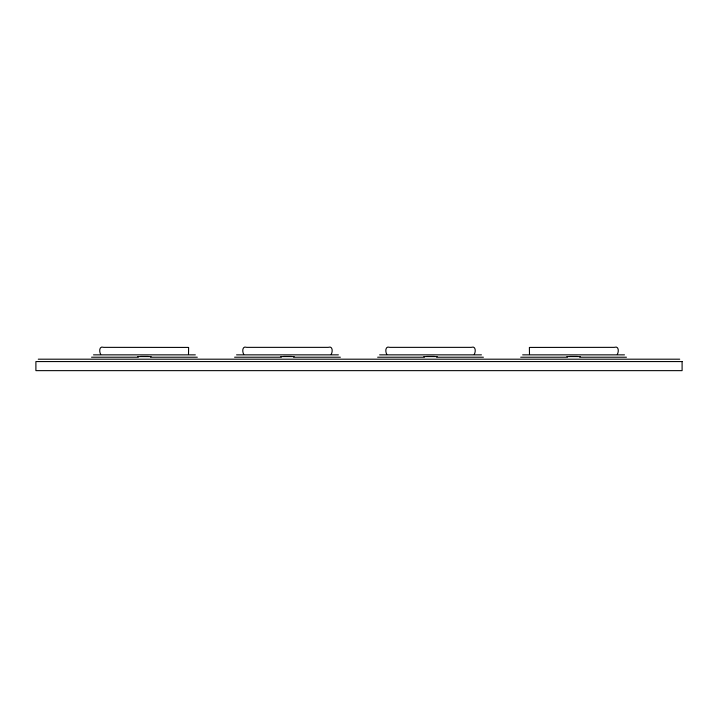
<?xml version="1.0" encoding="UTF-8"?>
<svg xmlns="http://www.w3.org/2000/svg" width="718" height="718" viewBox="0 0 718 718"><rect width="100%" height="100%" fill="white"/><g stroke="black" fill="none" stroke-linecap="round" stroke-linejoin="round"><path stroke-width="1.08" d="M188.502 354.36L188.619 347.494L188.143 347.422L103.778 347.359C98.896 345.529 99.165 351.955 100.7 354.396M331.195 354.396C332.739 351.955 332.999 345.529 328.117 347.359L246.83 347.359C241.948 345.529 242.208 351.955 243.752 354.396M474.248 354.396C475.792 351.955 476.052 345.529 471.17 347.359L389.883 347.359C385.001 345.529 385.261 351.955 386.805 354.396M617.3 354.396C618.835 351.955 619.104 345.529 614.222 347.359L529.857 347.422L529.381 347.494L529.498 354.36M93.519 354.854L195.332 354.854M236.563 354.854L338.384 354.854M379.616 354.854L481.437 354.854M522.668 354.854L624.48 354.854M140.477 356.433L148.366 356.433M283.529 356.433L291.418 356.433M426.582 356.433L434.471 356.433M569.634 356.433L577.523 356.433M137.712 356.595L151.13 356.595M280.765 356.595L294.183 356.595M423.817 356.595L437.235 356.595M566.87 356.595L580.288 356.595M91.545 357.223L138.305 357.223M150.538 357.223L197.306 357.223M234.598 357.223L281.357 357.223M293.59 357.223L340.35 357.223M377.65 357.223L424.41 357.223M436.643 357.223L483.402 357.223M520.694 357.223L567.462 357.223M579.695 357.223L626.455 357.223M38.269 359.197L679.731 359.197M682.1 361.567L35.9 361.567L35.9 370.641L682.1 370.641L682.1 361.567"/></g></svg>
